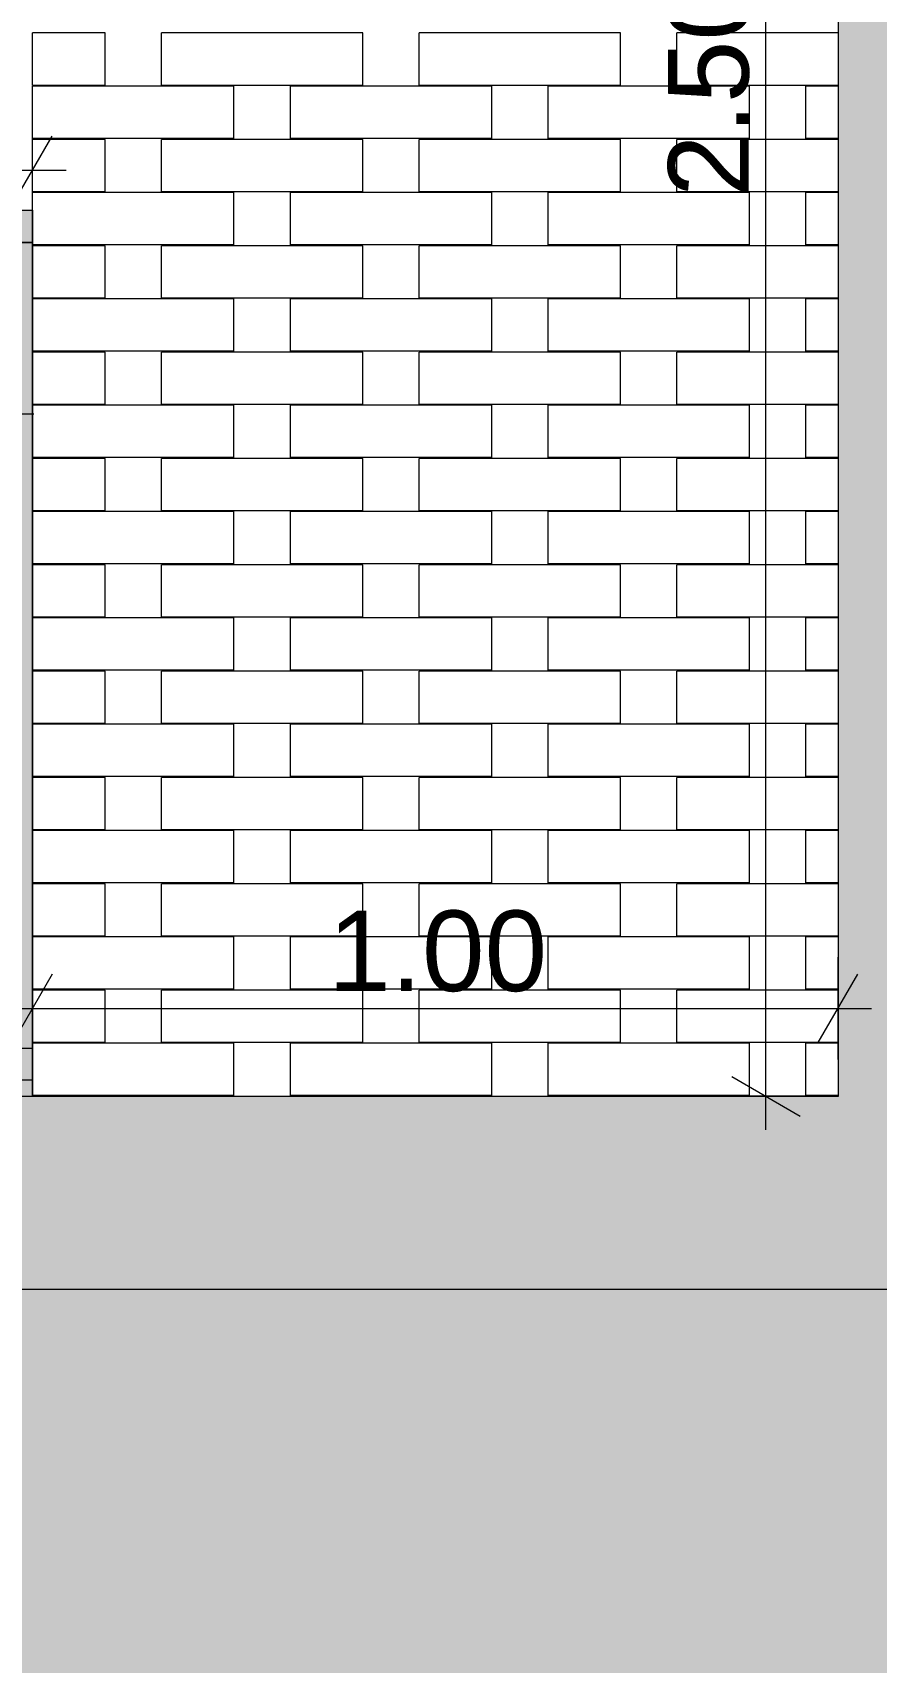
# Model space of a CAD drawing. Header units: millimetres. Extents: x 475616349 to 476941521, y 4620115302 to 4621446928.
# Drawn here: x 476660562 to 476661610, y 4620522118 to 4620524141 of the extents above; entities that cross this region are included whole.
import ezdxf

# ---------------------------------------------------------------- set-up
doc = ezdxf.new("R2010")
doc.units = ezdxf.units.MM
doc.header["$MEASUREMENT"] = 0
doc.set_wipeout_variables(frame=1)
doc.linetypes.add('Wipeout_Contour', pattern=[1000, 0, -1000])
for name, color, linetype, lineweight in [('2D Drafting - General_Pen_No__30_Pen_No__9_Pen_No__9_Pen_No__253', 252, 'Continuous', 0), ('2D Drafting - General_Pen_No__30_Pen_No__9_Pen_No__9_Pen_No__7', 7, 'Continuous', 0), ('New_2D Drafting - General_Pen_No__30_Pen_No__9_Pen_No__9_Pen_No__255', 255, 'Continuous', 0), ('New_2D Drafting - General_Pen_No__30_Pen_No__9_Pen_No__9_Pen_No__7', 7, 'Continuous', 0), ('New_Structural - Bearing_Pen_No__250', 7, 'Continuous', 0), ('New_zoma_Pen_No__4', 7, 'Continuous', 0), ('New_zoma_Pen_No__7', 7, 'Continuous', 0), ('Structural - Bearing_Pen_No__250', 7, 'Continuous', 0), ('zoma_Pen_No__142', 142, 'Continuous', 0)]:
    doc.layers.add(name, color=color, linetype=linetype, lineweight=lineweight)
doc.layers.add('New_zoma', color=7, linetype='Continuous')
doc.layers.add('zoma', color=7, linetype='Continuous')
doc.styles.add('GENERATED_STYLE_1', font='arial.ttf')
doc.styles.add('GENERATED_STYLE_2', font='arial.ttf')
doc.dimstyles.new('GENERATED_STYLE__1', dxfattribs={"dimtxt": 200, "dimasz": 64.421331, "dimexe": 0.18, "dimexo": 3, "dimgap": 0.09, "dimtad": 1, "dimtih": 1, "dimtoh": 1, "dimlfac": 0.001, "dimzin": 0, "dimdsep": 46, "dimtxsty": 'GENERATED_STYLE_2', "dimblk": 'ARROWHEAD_2', "dimblk1": 'ARROWHEAD_2', "dimblk2": 'ARROWHEAD_2', "dimcen": 0.09, "dimclrd": 142, "dimclre": 142, "dimclrt": 142, "dimadec": 0, "dimazin": 0, "dimtfac": 1, "dimtdec": 4, "dimtmove": 0, "dimatfit": 3, "dimfxl": 1, "dimtolj": 1, "dimtzin": 0, "dimarcsym": 0})
doc.dimstyles.new('GENERATED_STYLE__18', dxfattribs={"dimtxt": 100, "dimasz": 64.421331, "dimexe": 0.18, "dimexo": 3, "dimgap": 0.09, "dimtad": 1, "dimtih": 1, "dimtoh": 1, "dimlfac": 0.001, "dimzin": 0, "dimdsep": 46, "dimtxsty": 'GENERATED_STYLE_1', "dimblk": 'ARROWHEAD_2', "dimblk1": 'ARROWHEAD_2', "dimblk2": 'ARROWHEAD_2', "dimcen": 0.09, "dimclrd": 7, "dimclre": 7, "dimclrt": 7, "dimadec": 0, "dimazin": 0, "dimtfac": 1, "dimtdec": 4, "dimtmove": 0, "dimatfit": 3, "dimfxl": 1, "dimtolj": 1, "dimtzin": 0, "dimarcsym": 0})
doc.dimstyles.new('GENERATED_STYLE__19', dxfattribs={"dimtxt": 100, "dimasz": 64.421331, "dimexe": 0.18, "dimexo": 3, "dimgap": 0.09, "dimtad": 1, "dimlfac": 0.001, "dimzin": 0, "dimdsep": 46, "dimtxsty": 'GENERATED_STYLE_1', "dimblk": 'ARROWHEAD_2', "dimblk1": 'ARROWHEAD_2', "dimblk2": 'ARROWHEAD_2', "dimcen": 0.09, "dimclrd": 7, "dimclre": 7, "dimclrt": 7, "dimadec": 0, "dimazin": 0, "dimtfac": 1, "dimtdec": 4, "dimtmove": 0, "dimatfit": 3, "dimfxl": 1, "dimtolj": 1, "dimtzin": 0, "dimarcsym": 0})
doc.dimstyles.new('GENERATED_STYLE__22', dxfattribs={"dimtxt": 50, "dimasz": 64.421331, "dimexe": 0.18, "dimexo": 3, "dimgap": 0.09, "dimtad": 1, "dimtih": 1, "dimtoh": 1, "dimlfac": 0.001, "dimzin": 0, "dimdsep": 46, "dimtxsty": 'GENERATED_STYLE_1', "dimblk": 'ARROWHEAD_2', "dimblk1": 'ARROWHEAD_2', "dimblk2": 'ARROWHEAD_2', "dimcen": 0.09, "dimclrd": 7, "dimclre": 7, "dimclrt": 7, "dimadec": 0, "dimazin": 0, "dimtfac": 1, "dimtdec": 4, "dimtmove": 0, "dimatfit": 3, "dimfxl": 1, "dimtolj": 1, "dimtzin": 0, "dimarcsym": 0})
doc.dimstyles.new('GENERATED_STYLE__50', dxfattribs={"dimtxt": 80.000001, "dimasz": 64.421331, "dimexe": 0.18, "dimexo": 3, "dimgap": 0.09, "dimtad": 1, "dimtih": 1, "dimtoh": 1, "dimlfac": 0.001, "dimzin": 0, "dimdsep": 46, "dimtxsty": 'GENERATED_STYLE_1', "dimblk": 'ARROWHEAD_2', "dimblk1": 'ARROWHEAD_2', "dimblk2": 'ARROWHEAD_2', "dimcen": 0.09, "dimclrd": 7, "dimclre": 7, "dimclrt": 7, "dimadec": 0, "dimazin": 0, "dimtfac": 1, "dimtdec": 4, "dimtmove": 0, "dimatfit": 3, "dimfxl": 1, "dimtolj": 1, "dimtzin": 0, "dimarcsym": 0})

# ---------------------------------------------------------------- blocks, each defined once
blk = doc.blocks.new('*D215', base_point=(476577134.1, 4620325125.7))
at = {"layer": 'zoma_Pen_No__142', "color": 142, "linetype": 'Continuous', "lineweight": 0, "transparency": 16777216}
for p, q in [((476647935.8, 4620514536.2), (476647935.8, 4620514663.4)), ((476689735.8, 4620514536.2), (476689735.8, 4620514663.4)), ((476647960.3, 4620514642.2), (476647911.3, 4620514557.4)), ((476689711.3, 4620514557.4), (476689760.3, 4620514642.2)), ((476647894.3, 4620514599.8), (476647935.8, 4620514599.8)), ((476647935.8, 4620514599.8), (476689735.8, 4620514599.8)), ((476689735.8, 4620514599.8), (476689777.2, 4620514599.8))]:
    blk.add_line(p, q, dxfattribs=at)
at = {"layer": 'zoma_Pen_No__142', "color": 142, "lineweight": 0, "transparency": 16777216, "insert": (476668493.8, 4620514639.8), "char_height": 200, "attachment_point": 7, "style": 'GENERATED_STYLE_2'}
blk.add_mtext('\\A1;{\\pql;\\fArial CYR|b0|i0|c204|p34;41.80}', dxfattribs=at)
blk = doc.blocks.new('ARROWHEAD_2')
at = {"color": 0, "linetype": 'Continuous', "lineweight": 0}
for p, q in [((-0.378, -0.655), (0.378, 0.655)), ((0, 0), (-1, 0))]:
    blk.add_line(p, q, dxfattribs=at)
blk = doc.blocks.new('*D739', base_point=(476577134.1, 4620325125.7))
at = {"layer": 'New_zoma_Pen_No__4', "color": 7, "linetype": 'Continuous', "lineweight": 0, "transparency": 16777216}
for p, q in [((476654662, 4620522517.5), (476654662, 4620522644.6)), ((476661962.1, 4620522517.5), (476661962.1, 4620522644.6)), ((476654686.5, 4620522623.4), (476654637.5, 4620522538.6)), ((476661937.7, 4620522538.6), (476661986.6, 4620522623.4)), ((476654620.6, 4620522581), (476654662, 4620522581)), ((476654662, 4620522581), (476661962.1, 4620522581)), ((476661962.1, 4620522581), (476662003.6, 4620522581))]:
    blk.add_line(p, q, dxfattribs=at)
at = {"layer": 'New_zoma_Pen_No__7', "color": 7, "lineweight": 0, "transparency": 16777216, "insert": (476658179, 4620522601), "char_height": 100, "attachment_point": 7, "style": 'GENERATED_STYLE_1'}
blk.add_mtext('\\A1;{\\pql;\\fArial|b0|i0|c0|p34;7.30}', dxfattribs=at)
blk = doc.blocks.new('*D752', base_point=(476577134.1, 4620325125.7))
at = {"layer": 'New_zoma_Pen_No__4', "color": 7, "linetype": 'Continuous', "lineweight": 0, "transparency": 16777216}
for p, q in [((476656062, 4620526827.7), (476656062, 4620526954.8)), ((476660562, 4620526827.7), (476660562, 4620526954.8)), ((476656086.5, 4620526933.6), (476656037.5, 4620526848.9)), ((476660537.5, 4620526848.9), (476660586.5, 4620526933.6)), ((476656020.6, 4620526891.2), (476656062, 4620526891.2)), ((476656062, 4620526891.2), (476660562, 4620526891.2)), ((476660562, 4620526891.2), (476660603.5, 4620526891.2))]:
    blk.add_line(p, q, dxfattribs=at)
at = {"layer": 'New_zoma_Pen_No__7', "color": 7, "lineweight": 0, "transparency": 16777216, "insert": (476658179, 4620526911.2), "char_height": 100, "attachment_point": 7, "style": 'GENERATED_STYLE_1'}
blk.add_mtext('\\A1;{\\pql;\\fArial|b0|i0|c0|p34;4.50}', dxfattribs=at)
blk = doc.blocks.new('*D756', base_point=(476577134.1, 4620325125.7))
at = {"layer": 'New_zoma_Pen_No__4', "color": 7, "linetype": 'Continuous', "lineweight": 0, "transparency": 16777216}
for p, q in [((476656062, 4620530027.7), (476656062, 4620530154.8)), ((476660562, 4620530027.7), (476660562, 4620530154.8)), ((476656086.5, 4620530133.6), (476656037.5, 4620530048.9)), ((476660537.5, 4620530048.9), (476660586.5, 4620530133.6)), ((476656020.6, 4620530091.2), (476656062, 4620530091.2)), ((476656062, 4620530091.2), (476660562, 4620530091.2)), ((476660562, 4620530091.2), (476660603.5, 4620530091.2))]:
    blk.add_line(p, q, dxfattribs=at)
at = {"layer": 'New_zoma_Pen_No__7', "color": 7, "lineweight": 0, "transparency": 16777216, "insert": (476658179, 4620530111.2), "char_height": 100, "attachment_point": 7, "style": 'GENERATED_STYLE_1'}
blk.add_mtext('\\A1;{\\pql;\\fArial|b0|i0|c0|p34;4.50}', dxfattribs=at)
blk = doc.blocks.new('*D1140', base_point=(476577134.1, 4620325125.7))
at = {"layer": 'New_zoma_Pen_No__4', "color": 7, "linetype": 'Continuous', "lineweight": 0, "transparency": 16777216}
for p, q in [((476661472.5, 4620525319.4), (476661472.5, 4620525360.8)), ((476661514.9, 4620525294.9), (476661430.2, 4620525343.8)), ((476661536.1, 4620525319.4), (476661409, 4620525319.4)), ((476661472.5, 4620522820.4), (476661472.5, 4620525319.4)), ((476661430.2, 4620522844.8), (476661514.9, 4620522795.9)), ((476661536.1, 4620522820.4), (476661409, 4620522820.4)), ((476661472.5, 4620522778.9), (476661472.5, 4620522820.4))]:
    blk.add_line(p, q, dxfattribs=at)
at = {"layer": 'New_zoma_Pen_No__7', "color": 7, "lineweight": 0, "transparency": 16777216, "insert": (476661452.5, 4620523936.8), "char_height": 100, "attachment_point": 7, "rotation": 90, "style": 'GENERATED_STYLE_1'}
blk.add_mtext('\\A1;{\\pql;\\fArial|b0|i0|c0|p34;2.50}', dxfattribs=at)
blk = doc.blocks.new('*D1141', base_point=(476577134.1, 4620325125.7))
at = {"layer": 'New_zoma_Pen_No__4', "color": 7, "linetype": 'Continuous', "lineweight": 0, "transparency": 16777216}
for p, q in [((476660562, 4620522866), (476660562, 4620522993.2)), ((476661562, 4620522866), (476661562, 4620522993.2)), ((476660586.5, 4620522972), (476660537.5, 4620522887.2)), ((476661537.5, 4620522887.2), (476661586.5, 4620522972)), ((476660520.6, 4620522929.6), (476660562, 4620522929.6)), ((476660562, 4620522929.6), (476661562, 4620522929.6)), ((476661562, 4620522929.6), (476661603.5, 4620522929.6))]:
    blk.add_line(p, q, dxfattribs=at)
at = {"layer": 'New_zoma_Pen_No__7', "color": 7, "lineweight": 0, "transparency": 16777216, "insert": (476660929, 4620522949.6), "char_height": 100, "attachment_point": 7, "style": 'GENERATED_STYLE_1'}
blk.add_mtext('\\A1;{\\pql;\\fArial|b0|i0|c0|p34;1.00}', dxfattribs=at)
blk = doc.blocks.new('*D2095', base_point=(476577134.1, 4620325125.7))
at = {"layer": 'New_zoma_Pen_No__4', "color": 7, "linetype": 'Continuous', "lineweight": 0, "transparency": 16777216}
for p, q in [((476656062, 4620523906.5), (476656062, 4620524033.7)), ((476660562, 4620523906.5), (476660562, 4620524033.7)), ((476656086.5, 4620524012.5), (476656037.5, 4620523927.7)), ((476660537.5, 4620523927.7), (476660586.5, 4620524012.5)), ((476656020.6, 4620523970.1), (476656062, 4620523970.1)), ((476656062, 4620523970.1), (476660562, 4620523970.1)), ((476660562, 4620523970.1), (476660603.5, 4620523970.1))]:
    blk.add_line(p, q, dxfattribs=at)
at = {"layer": 'New_zoma_Pen_No__7', "color": 7, "lineweight": 0, "transparency": 16777216, "insert": (476658205.6, 4620523986.1), "char_height": 80, "attachment_point": 7, "style": 'GENERATED_STYLE_1'}
blk.add_mtext('\\A1;{\\pql;\\fArial|b0|i0|c0|p34;4.50}', dxfattribs=at)
blk = doc.blocks.new('*D2268', base_point=(476577134.1, 4620325125.7))
at = {"layer": 'New_zoma_Pen_No__4', "color": 7, "linetype": 'Continuous', "lineweight": 0, "transparency": 16777216}
for p, q in [((476659069, 4620523604.2), (476659069, 4620523731.4)), ((476660522, 4620523604.2), (476660522, 4620523731.4)), ((476659093.5, 4620523710.2), (476659044.5, 4620523625.4)), ((476660497.5, 4620523625.4), (476660546.5, 4620523710.2)), ((476659027.6, 4620523667.8), (476659069, 4620523667.8)), ((476659069, 4620523667.8), (476660522, 4620523667.8)), ((476660522, 4620523667.8), (476660563.5, 4620523667.8))]:
    blk.add_line(p, q, dxfattribs=at)
at = {"color": 254, "linetype": 'Wipeout_Contour', "lineweight": 0, "ltscale": 18580180343.12189, "transparency": 16777216}
blk.add_wipeout([(476659729, 4620523677.8), (476659862, 4620523677.8), (476659862, 4620523727.8), (476659729, 4620523727.8)], dxfattribs=at).dxf.layer = 'New_zoma'
at = {"layer": 'New_zoma_Pen_No__7', "color": 7, "lineweight": 0, "transparency": 16777216, "insert": (476659729, 4620523677.8), "char_height": 50, "attachment_point": 7, "style": 'GENERATED_STYLE_1'}
blk.add_mtext('\\A1;{\\pql;\\fArial|b0|i0|c0|p34;1.45}', dxfattribs=at)

msp = doc.modelspace()

# ---------------------------------------------------------------- hatches: boundary and pattern name
at = {"layer": '2D Drafting - General_Pen_No__30_Pen_No__9_Pen_No__9_Pen_No__253', "linetype": 'Continuous', "lineweight": 0}
h = msp.add_hatch(dxfattribs=at)
h.set_pattern_fill('BRICK___RUNNING_BOND', color=252, style=0, pattern_type=2)
h.set_pattern_definition([(0, (476692910.175, 4620522353.93), (0, 66.64), []), (90, (476692910.17, 4620522353.93), (-244.8, 0), [66.64, -66.64]), (90, (476693032.57, 4620522420.57), (-244.8, 0), [66.64, -66.64])])
h.paths.add_polyline_path([(476647692.13, 4620532819.956), (476647692.13, 4620519520.362), (476648861.998, 4620519520.362), (476648862.006, 4620522120.37), (476648862.006, 4620523542.007), (476648862.006, 4620531720.362), (476648862.006, 4620531932.715), (476648862.006, 4620532420.362), (476654662.006, 4620532420.362), (476654662.006, 4620519520.362), (476661919.968, 4620519520.362), (476661962.147, 4620519520.362), (476661962.147, 4620522820.364), (476661962.147, 4620525320.374), (476661962.147, 4620525944.887), (476661962.147, 4620532420.374), (476665762.003, 4620532420.374), (476665762.003, 4620522120.38), (476665162.198, 4620522120.38), (476665162.198, 4620517320.329), (476668462.159, 4620517320.329), (476668462.159, 4620517320.295), (476668932.159, 4620517320.295), (476668932.159, 4620532819.956), (476661962.147, 4620532819.956), (476655062.006, 4620532819.956)])
h.paths.add_polyline_path([(476661562.006, 4620526020.374), (476655062.006, 4620526020.374), (476655062.006, 4620528520.374), (476661562.006, 4620528520.374)], flags=0)
h.paths.add_polyline_path([(476661562.006, 4620522820.364), (476655062.006, 4620522820.364), (476655062.006, 4620525320.374), (476661562.006, 4620525320.374)], flags=0)
h.paths.add_polyline_path([(476661562.006, 4620529220.374), (476655062.006, 4620529220.374), (476655062.006, 4620531720.361), (476661562.006, 4620531720.361)], flags=0)
h.paths.add_polyline_path([(476656112.047, 4620522120.412), (476656112.047, 4620519620.412), (476657707.931, 4620519620.412), (476657712.047, 4620519620.412), (476657712.047, 4620522120.412)], flags=0)
h.paths.add_polyline_path([(476666262.224, 4620522120.362), (476666262.224, 4620520520.362), (476667862.223, 4620520520.362), (476667862.223, 4620522120.362)], flags=0)
h.paths.add_polyline_path([(476667862.223, 4620530120.362), (476667862.223, 4620531720.362), (476666262.224, 4620531720.362), (476666262.224, 4620530120.362)], flags=0)
h.paths.add_polyline_path([(476666262.228, 4620528520.362), (476666262.228, 4620526920.362), (476667862.228, 4620526920.362), (476667862.228, 4620528520.362)], flags=0)
h.paths.add_polyline_path([(476666262.228, 4620523720.362), (476667862.228, 4620523720.362), (476667862.228, 4620525320.362), (476666262.228, 4620525320.362)], flags=0)
h.paths.add_polyline_path([(476666262.435, 4620518320.362), (476667862.006, 4620518320.362), (476667862.006, 4620518920.362), (476666262.435, 4620518920.362)], flags=0)
at = {"layer": 'New_2D Drafting - General_Pen_No__30_Pen_No__9_Pen_No__9_Pen_No__255', "linetype": 'Continuous', "lineweight": 0}
for points in [[(476660562.006, 4620523920.349), (476660562.006, 4620523880.349), (476656062.006, 4620523880.349), (476656062.006, 4620523920.349)], [(476660562.006, 4620522820.355), (476660522.006, 4620522820.355), (476660522.006, 4620523880.349), (476660562.006, 4620523880.349)], [(476660562.006, 4620522880.347), (476660562.006, 4620522840.347), (476656062.006, 4620522840.347), (476656062.006, 4620522880.347)]]:
    msp.add_hatch(color=255, dxfattribs=at).paths.add_polyline_path(points)

# ---------------------------------------------------------------- linework, layer by layer
at = {"layer": '2D Drafting - General_Pen_No__30_Pen_No__9_Pen_No__9_Pen_No__7', "color": 7, "linetype": 'Continuous', "lineweight": 0, "flags": 128}
msp.add_lwpolyline([(476661562.006, 4620522820.364), (476655062.006, 4620522820.364), (476655062.006, 4620525320.374), (476661562.006, 4620525320.374)], close=True, dxfattribs=at)
at = {"layer": 'New_2D Drafting - General_Pen_No__30_Pen_No__9_Pen_No__9_Pen_No__7', "color": 7, "linetype": 'Continuous', "lineweight": 0, "flags": 128}
for points in [[(476660562.006, 4620523920.349), (476660562.006, 4620523880.349), (476656062.006, 4620523880.349), (476656062.006, 4620523920.349)], [(476660562.006, 4620522820.355), (476660522.006, 4620522820.355), (476660522.006, 4620523880.349), (476660562.006, 4620523880.349)], [(476660562.006, 4620522880.347), (476660562.006, 4620522840.347), (476656062.006, 4620522840.347), (476656062.006, 4620522880.347)]]:
    msp.add_lwpolyline(points, close=True, dxfattribs=at)
at = {"layer": 'New_Structural - Bearing_Pen_No__250', "color": 7, "linetype": 'Continuous', "lineweight": 0}
for p, q in [((476660562.006, 4620524075.374), (476660562.006, 4620524140.374)), ((476660652.006, 4620524140.374), (476660562.006, 4620524140.374)), ((476660652.006, 4620524075.374), (476660652.006, 4620524140.374)), ((476660722.006, 4620524075.374), (476660722.006, 4620524140.374)), ((476660972.006, 4620524140.374), (476660722.006, 4620524140.374)), ((476660972.006, 4620524075.374), (476660972.006, 4620524140.374)), ((476661042.006, 4620524075.374), (476661042.006, 4620524140.374)), ((476661292.006, 4620524140.374), (476661042.006, 4620524140.374)), ((476661292.006, 4620524075.374), (476661292.006, 4620524140.374)), ((476661362.006, 4620524075.374), (476661362.006, 4620524140.374)), ((476661562.006, 4620524140.374), (476661362.006, 4620524140.374)), ((476661522.006, 4620524140.374), (476661522.006, 4620524141.374)), ((476660652.006, 4620524075.374), (476660562.006, 4620524075.374)), ((476660562.006, 4620524009.374), (476660562.006, 4620524074.374)), ((476660812.006, 4620524074.374), (476660562.006, 4620524074.374)), ((476660972.006, 4620524075.374), (476660722.006, 4620524075.374)), ((476660812.006, 4620524009.374), (476660812.006, 4620524074.374)), ((476660882.006, 4620524009.374), (476660882.006, 4620524074.374)), ((476661132.006, 4620524074.374), (476660882.006, 4620524074.374)), ((476661292.006, 4620524075.374), (476661042.006, 4620524075.374)), ((476661132.006, 4620524009.374), (476661132.006, 4620524074.374)), ((476661202.006, 4620524009.374), (476661202.006, 4620524074.374)), ((476661452.006, 4620524074.374), (476661202.006, 4620524074.374)), ((476661562.006, 4620524075.374), (476661362.006, 4620524075.374)), ((476661452.006, 4620524009.374), (476661452.006, 4620524074.374)), ((476661522.006, 4620524074.374), (476661522.006, 4620524075.374)), ((476661522.006, 4620524009.374), (476661522.006, 4620524074.374)), ((476661562.006, 4620524074.374), (476661522.006, 4620524074.374)), ((476660812.006, 4620524009.374), (476660562.006, 4620524009.374)), ((476660562.006, 4620523943.374), (476660562.006, 4620524008.374)), ((476660652.006, 4620524008.374), (476660562.006, 4620524008.374)), ((476660652.006, 4620523943.374), (476660652.006, 4620524008.374)), ((476660722.006, 4620523943.374), (476660722.006, 4620524008.374)), ((476660972.006, 4620524008.374), (476660722.006, 4620524008.374)), ((476661132.006, 4620524009.374), (476660882.006, 4620524009.374)), ((476660972.006, 4620523943.374), (476660972.006, 4620524008.374)), ((476661042.006, 4620523943.374), (476661042.006, 4620524008.374)), ((476661292.006, 4620524008.374), (476661042.006, 4620524008.374)), ((476661452.006, 4620524009.374), (476661202.006, 4620524009.374)), ((476661292.006, 4620523943.374), (476661292.006, 4620524008.374)), ((476661362.006, 4620523943.374), (476661362.006, 4620524008.374)), ((476661562.006, 4620524008.374), (476661362.006, 4620524008.374)), ((476661522.006, 4620524008.374), (476661522.006, 4620524009.374)), ((476661562.006, 4620524009.374), (476661522.006, 4620524009.374)), ((476660652.006, 4620523943.374), (476660562.006, 4620523943.374)), ((476660562.006, 4620523877.374), (476660562.006, 4620523942.374)), ((476660812.006, 4620523942.374), (476660562.006, 4620523942.374)), ((476660972.006, 4620523943.374), (476660722.006, 4620523943.374)), ((476660812.006, 4620523877.374), (476660812.006, 4620523942.374)), ((476660882.006, 4620523877.374), (476660882.006, 4620523942.374)), ((476661132.006, 4620523942.374), (476660882.006, 4620523942.374)), ((476661292.006, 4620523943.374), (476661042.006, 4620523943.374)), ((476661132.006, 4620523877.374), (476661132.006, 4620523942.374)), ((476661202.006, 4620523877.374), (476661202.006, 4620523942.374)), ((476661452.006, 4620523942.374), (476661202.006, 4620523942.374)), ((476661562.006, 4620523943.374), (476661362.006, 4620523943.374)), ((476661452.006, 4620523877.374), (476661452.006, 4620523942.374)), ((476661522.006, 4620523942.374), (476661522.006, 4620523943.374)), ((476661522.006, 4620523877.374), (476661522.006, 4620523942.374)), ((476661562.006, 4620523942.374), (476661522.006, 4620523942.374)), ((476660812.006, 4620523877.374), (476660562.006, 4620523877.374)), ((476660562.006, 4620523811.374), (476660562.006, 4620523876.374)), ((476660652.006, 4620523876.374), (476660562.006, 4620523876.374)), ((476660652.006, 4620523811.374), (476660652.006, 4620523876.374)), ((476660722.006, 4620523811.374), (476660722.006, 4620523876.374)), ((476660972.006, 4620523876.374), (476660722.006, 4620523876.374)), ((476661132.006, 4620523877.374), (476660882.006, 4620523877.374)), ((476660972.006, 4620523811.374), (476660972.006, 4620523876.374)), ((476661042.006, 4620523811.374), (476661042.006, 4620523876.374)), ((476661292.006, 4620523876.374), (476661042.006, 4620523876.374)), ((476661452.006, 4620523877.374), (476661202.006, 4620523877.374)), ((476661292.006, 4620523811.374), (476661292.006, 4620523876.374)), ((476661362.006, 4620523811.374), (476661362.006, 4620523876.374)), ((476661562.006, 4620523876.374), (476661362.006, 4620523876.374)), ((476661522.006, 4620523876.374), (476661522.006, 4620523877.374)), ((476661562.006, 4620523877.374), (476661522.006, 4620523877.374)), ((476660652.006, 4620523811.374), (476660562.006, 4620523811.374)), ((476660562.006, 4620523745.374), (476660562.006, 4620523810.374)), ((476660812.006, 4620523810.374), (476660562.006, 4620523810.374)), ((476660972.006, 4620523811.374), (476660722.006, 4620523811.374)), ((476660812.006, 4620523745.374), (476660812.006, 4620523810.374)), ((476660882.006, 4620523745.374), (476660882.006, 4620523810.374)), ((476661132.006, 4620523810.374), (476660882.006, 4620523810.374)), ((476661292.006, 4620523811.374), (476661042.006, 4620523811.374)), ((476661132.006, 4620523745.374), (476661132.006, 4620523810.374)), ((476661202.006, 4620523745.374), (476661202.006, 4620523810.374)), ((476661452.006, 4620523810.374), (476661202.006, 4620523810.374)), ((476661562.006, 4620523811.374), (476661362.006, 4620523811.374)), ((476661452.006, 4620523745.374), (476661452.006, 4620523810.374)), ((476661522.006, 4620523810.374), (476661522.006, 4620523811.374)), ((476661522.006, 4620523745.374), (476661522.006, 4620523810.374)), ((476661562.006, 4620523810.374), (476661522.006, 4620523810.374)), ((476660812.006, 4620523745.374), (476660562.006, 4620523745.374)), ((476660562.006, 4620523679.374), (476660562.006, 4620523744.374)), ((476660652.006, 4620523744.374), (476660562.006, 4620523744.374)), ((476660652.006, 4620523679.374), (476660652.006, 4620523744.374)), ((476660722.006, 4620523679.374), (476660722.006, 4620523744.374)), ((476660972.006, 4620523744.374), (476660722.006, 4620523744.374)), ((476661132.006, 4620523745.374), (476660882.006, 4620523745.374)), ((476660972.006, 4620523679.374), (476660972.006, 4620523744.374)), ((476661042.006, 4620523679.374), (476661042.006, 4620523744.374)), ((476661292.006, 4620523744.374), (476661042.006, 4620523744.374)), ((476661452.006, 4620523745.374), (476661202.006, 4620523745.374)), ((476661292.006, 4620523679.374), (476661292.006, 4620523744.374)), ((476661362.006, 4620523679.374), (476661362.006, 4620523744.374)), ((476661562.006, 4620523744.374), (476661362.006, 4620523744.374)), ((476661522.006, 4620523744.374), (476661522.006, 4620523745.374)), ((476661562.006, 4620523745.374), (476661522.006, 4620523745.374)), ((476660652.006, 4620523679.374), (476660562.006, 4620523679.374)), ((476660562.006, 4620523613.374), (476660562.006, 4620523678.374)), ((476660812.006, 4620523678.374), (476660562.006, 4620523678.374)), ((476660972.006, 4620523679.374), (476660722.006, 4620523679.374)), ((476660812.006, 4620523613.374), (476660812.006, 4620523678.374)), ((476660882.006, 4620523613.374), (476660882.006, 4620523678.374)), ((476661132.006, 4620523678.374), (476660882.006, 4620523678.374)), ((476661292.006, 4620523679.374), (476661042.006, 4620523679.374)), ((476661132.006, 4620523613.374), (476661132.006, 4620523678.374)), ((476661202.006, 4620523613.374), (476661202.006, 4620523678.374)), ((476661452.006, 4620523678.374), (476661202.006, 4620523678.374)), ((476661562.006, 4620523679.374), (476661362.006, 4620523679.374)), ((476661452.006, 4620523613.374), (476661452.006, 4620523678.374)), ((476661522.006, 4620523678.374), (476661522.006, 4620523679.374)), ((476661522.006, 4620523613.374), (476661522.006, 4620523678.374)), ((476661562.006, 4620523678.374), (476661522.006, 4620523678.374)), ((476660812.006, 4620523613.374), (476660562.006, 4620523613.374)), ((476660562.006, 4620523547.374), (476660562.006, 4620523612.374)), ((476660652.006, 4620523612.374), (476660562.006, 4620523612.374)), ((476660652.006, 4620523547.374), (476660652.006, 4620523612.374)), ((476660722.006, 4620523547.374), (476660722.006, 4620523612.374)), ((476660972.006, 4620523612.374), (476660722.006, 4620523612.374)), ((476661132.006, 4620523613.374), (476660882.006, 4620523613.374)), ((476660972.006, 4620523547.374), (476660972.006, 4620523612.374)), ((476661042.006, 4620523547.374), (476661042.006, 4620523612.374)), ((476661292.006, 4620523612.374), (476661042.006, 4620523612.374)), ((476661452.006, 4620523613.374), (476661202.006, 4620523613.374)), ((476661292.006, 4620523547.374), (476661292.006, 4620523612.374)), ((476661362.006, 4620523547.374), (476661362.006, 4620523612.374)), ((476661562.006, 4620523612.374), (476661362.006, 4620523612.374)), ((476661522.006, 4620523612.374), (476661522.006, 4620523613.374)), ((476661562.006, 4620523613.374), (476661522.006, 4620523613.374)), ((476660652.006, 4620523547.374), (476660562.006, 4620523547.374)), ((476660562.006, 4620523481.374), (476660562.006, 4620523546.374)), ((476660812.006, 4620523546.374), (476660562.006, 4620523546.374)), ((476660972.006, 4620523547.374), (476660722.006, 4620523547.374)), ((476660812.006, 4620523481.374), (476660812.006, 4620523546.374)), ((476660882.006, 4620523481.374), (476660882.006, 4620523546.374)), ((476661132.006, 4620523546.374), (476660882.006, 4620523546.374)), ((476661292.006, 4620523547.374), (476661042.006, 4620523547.374)), ((476661132.006, 4620523481.374), (476661132.006, 4620523546.374)), ((476661202.006, 4620523481.374), (476661202.006, 4620523546.374)), ((476661452.006, 4620523546.374), (476661202.006, 4620523546.374)), ((476661562.006, 4620523547.374), (476661362.006, 4620523547.374)), ((476661452.006, 4620523481.374), (476661452.006, 4620523546.374)), ((476661522.006, 4620523546.374), (476661522.006, 4620523547.374)), ((476661522.006, 4620523481.374), (476661522.006, 4620523546.374)), ((476661562.006, 4620523546.374), (476661522.006, 4620523546.374)), ((476660812.006, 4620523481.374), (476660562.006, 4620523481.374)), ((476660562.006, 4620523415.374), (476660562.006, 4620523480.374)), ((476660652.006, 4620523480.374), (476660562.006, 4620523480.374)), ((476660652.006, 4620523415.374), (476660652.006, 4620523480.374)), ((476660722.006, 4620523415.374), (476660722.006, 4620523480.374)), ((476660972.006, 4620523480.374), (476660722.006, 4620523480.374)), ((476661132.006, 4620523481.374), (476660882.006, 4620523481.374)), ((476660972.006, 4620523415.374), (476660972.006, 4620523480.374)), ((476661042.006, 4620523415.374), (476661042.006, 4620523480.374)), ((476661292.006, 4620523480.374), (476661042.006, 4620523480.374)), ((476661452.006, 4620523481.374), (476661202.006, 4620523481.374)), ((476661292.006, 4620523415.374), (476661292.006, 4620523480.374)), ((476661362.006, 4620523415.374), (476661362.006, 4620523480.374)), ((476661562.006, 4620523480.374), (476661362.006, 4620523480.374)), ((476661522.006, 4620523480.374), (476661522.006, 4620523481.374)), ((476661562.006, 4620523481.374), (476661522.006, 4620523481.374)), ((476660652.006, 4620523415.374), (476660562.006, 4620523415.374)), ((476660562.006, 4620523349.374), (476660562.006, 4620523414.374)), ((476660812.006, 4620523414.374), (476660562.006, 4620523414.374)), ((476660972.006, 4620523415.374), (476660722.006, 4620523415.374)), ((476660812.006, 4620523349.374), (476660812.006, 4620523414.374)), ((476660882.006, 4620523349.374), (476660882.006, 4620523414.374)), ((476661132.006, 4620523414.374), (476660882.006, 4620523414.374)), ((476661292.006, 4620523415.374), (476661042.006, 4620523415.374)), ((476661132.006, 4620523349.374), (476661132.006, 4620523414.374)), ((476661202.006, 4620523349.374), (476661202.006, 4620523414.374)), ((476661452.006, 4620523414.374), (476661202.006, 4620523414.374)), ((476661562.006, 4620523415.374), (476661362.006, 4620523415.374)), ((476661452.006, 4620523349.374), (476661452.006, 4620523414.374)), ((476661522.006, 4620523414.374), (476661522.006, 4620523415.374)), ((476661522.006, 4620523349.374), (476661522.006, 4620523414.374)), ((476661562.006, 4620523414.374), (476661522.006, 4620523414.374)), ((476660812.006, 4620523349.374), (476660562.006, 4620523349.374)), ((476660562.006, 4620523283.374), (476660562.006, 4620523348.374)), ((476660652.006, 4620523348.374), (476660562.006, 4620523348.374)), ((476660652.006, 4620523283.374), (476660652.006, 4620523348.374)), ((476660722.006, 4620523283.374), (476660722.006, 4620523348.374)), ((476660972.006, 4620523348.374), (476660722.006, 4620523348.374)), ((476661132.006, 4620523349.374), (476660882.006, 4620523349.374)), ((476660972.006, 4620523283.374), (476660972.006, 4620523348.374)), ((476661042.006, 4620523283.374), (476661042.006, 4620523348.374)), ((476661292.006, 4620523348.374), (476661042.006, 4620523348.374)), ((476661452.006, 4620523349.374), (476661202.006, 4620523349.374)), ((476661292.006, 4620523283.374), (476661292.006, 4620523348.374)), ((476661362.006, 4620523283.374), (476661362.006, 4620523348.374)), ((476661562.006, 4620523348.374), (476661362.006, 4620523348.374)), ((476661522.006, 4620523348.374), (476661522.006, 4620523349.374)), ((476661562.006, 4620523349.374), (476661522.006, 4620523349.374)), ((476660652.006, 4620523283.374), (476660562.006, 4620523283.374)), ((476660562.006, 4620523217.374), (476660562.006, 4620523282.374)), ((476660812.006, 4620523282.374), (476660562.006, 4620523282.374)), ((476660972.006, 4620523283.374), (476660722.006, 4620523283.374)), ((476660812.006, 4620523217.374), (476660812.006, 4620523282.374)), ((476660882.006, 4620523217.374), (476660882.006, 4620523282.374)), ((476661132.006, 4620523282.374), (476660882.006, 4620523282.374)), ((476661292.006, 4620523283.374), (476661042.006, 4620523283.374)), ((476661132.006, 4620523217.374), (476661132.006, 4620523282.374)), ((476661202.006, 4620523217.374), (476661202.006, 4620523282.374)), ((476661452.006, 4620523282.374), (476661202.006, 4620523282.374)), ((476661562.006, 4620523283.374), (476661362.006, 4620523283.374)), ((476661452.006, 4620523217.374), (476661452.006, 4620523282.374)), ((476661522.006, 4620523282.374), (476661522.006, 4620523283.374)), ((476661522.006, 4620523217.374), (476661522.006, 4620523282.374)), ((476661562.006, 4620523282.374), (476661522.006, 4620523282.374)), ((476660812.006, 4620523217.374), (476660562.006, 4620523217.374)), ((476660562.006, 4620523151.374), (476660562.006, 4620523216.374)), ((476660652.006, 4620523216.374), (476660562.006, 4620523216.374)), ((476660652.006, 4620523151.374), (476660652.006, 4620523216.374)), ((476660722.006, 4620523151.374), (476660722.006, 4620523216.374)), ((476660972.006, 4620523216.374), (476660722.006, 4620523216.374)), ((476661132.006, 4620523217.374), (476660882.006, 4620523217.374)), ((476660972.006, 4620523151.374), (476660972.006, 4620523216.374)), ((476661042.006, 4620523151.374), (476661042.006, 4620523216.374)), ((476661292.006, 4620523216.374), (476661042.006, 4620523216.374)), ((476661452.006, 4620523217.374), (476661202.006, 4620523217.374)), ((476661292.006, 4620523151.374), (476661292.006, 4620523216.374)), ((476661362.006, 4620523151.374), (476661362.006, 4620523216.374)), ((476661562.006, 4620523216.374), (476661362.006, 4620523216.374)), ((476661522.006, 4620523216.374), (476661522.006, 4620523217.374)), ((476661562.006, 4620523217.374), (476661522.006, 4620523217.374)), ((476660652.006, 4620523151.374), (476660562.006, 4620523151.374)), ((476660562.006, 4620523085.374), (476660562.006, 4620523150.374)), ((476660812.006, 4620523150.374), (476660562.006, 4620523150.374)), ((476660972.006, 4620523151.374), (476660722.006, 4620523151.374)), ((476660812.006, 4620523085.374), (476660812.006, 4620523150.374)), ((476660882.006, 4620523085.374), (476660882.006, 4620523150.374)), ((476661132.006, 4620523150.374), (476660882.006, 4620523150.374)), ((476661292.006, 4620523151.374), (476661042.006, 4620523151.374)), ((476661132.006, 4620523085.374), (476661132.006, 4620523150.374)), ((476661202.006, 4620523085.374), (476661202.006, 4620523150.374)), ((476661452.006, 4620523150.374), (476661202.006, 4620523150.374)), ((476661562.006, 4620523151.374), (476661362.006, 4620523151.374)), ((476661452.006, 4620523085.374), (476661452.006, 4620523150.374)), ((476661522.006, 4620523150.374), (476661522.006, 4620523151.374)), ((476661522.006, 4620523085.374), (476661522.006, 4620523150.374)), ((476661562.006, 4620523150.374), (476661522.006, 4620523150.374)), ((476660812.006, 4620523085.374), (476660562.006, 4620523085.374)), ((476660562.006, 4620523019.374), (476660562.006, 4620523084.374)), ((476660652.006, 4620523084.374), (476660562.006, 4620523084.374)), ((476660652.006, 4620523019.374), (476660652.006, 4620523084.374)), ((476660722.006, 4620523019.374), (476660722.006, 4620523084.374)), ((476660972.006, 4620523084.374), (476660722.006, 4620523084.374)), ((476661132.006, 4620523085.374), (476660882.006, 4620523085.374)), ((476660972.006, 4620523019.374), (476660972.006, 4620523084.374)), ((476661042.006, 4620523019.374), (476661042.006, 4620523084.374)), ((476661292.006, 4620523084.374), (476661042.006, 4620523084.374)), ((476661452.006, 4620523085.374), (476661202.006, 4620523085.374)), ((476661292.006, 4620523019.374), (476661292.006, 4620523084.374)), ((476661362.006, 4620523019.374), (476661362.006, 4620523084.374)), ((476661562.006, 4620523084.374), (476661362.006, 4620523084.374)), ((476661522.006, 4620523084.374), (476661522.006, 4620523085.374)), ((476661562.006, 4620523085.374), (476661522.006, 4620523085.374)), ((476660652.006, 4620523019.374), (476660562.006, 4620523019.374)), ((476660972.006, 4620523019.374), (476660722.006, 4620523019.374)), ((476661292.006, 4620523019.374), (476661042.006, 4620523019.374)), ((476661562.006, 4620523019.374), (476661362.006, 4620523019.374)), ((476661522.006, 4620523018.374), (476661522.006, 4620523019.374)), ((476660562.006, 4620522953.374), (476660562.006, 4620523018.374)), ((476660812.006, 4620523018.374), (476660562.006, 4620523018.374)), ((476660812.006, 4620522953.374), (476660812.006, 4620523018.374)), ((476660882.006, 4620522953.374), (476660882.006, 4620523018.374)), ((476661132.006, 4620523018.374), (476660882.006, 4620523018.374)), ((476661132.006, 4620522953.374), (476661132.006, 4620523018.374)), ((476661202.006, 4620522953.374), (476661202.006, 4620523018.374)), ((476661452.006, 4620523018.374), (476661202.006, 4620523018.374)), ((476661452.006, 4620522953.374), (476661452.006, 4620523018.374)), ((476661522.006, 4620522953.374), (476661522.006, 4620523018.374)), ((476661562.006, 4620523018.374), (476661522.006, 4620523018.374)), ((476660812.006, 4620522953.374), (476660562.006, 4620522953.374)), ((476660562.006, 4620522887.374), (476660562.006, 4620522952.374)), ((476660652.006, 4620522952.374), (476660562.006, 4620522952.374)), ((476660652.006, 4620522887.374), (476660652.006, 4620522952.374)), ((476660722.006, 4620522887.374), (476660722.006, 4620522952.374)), ((476660972.006, 4620522952.374), (476660722.006, 4620522952.374)), ((476661132.006, 4620522953.374), (476660882.006, 4620522953.374)), ((476660972.006, 4620522887.374), (476660972.006, 4620522952.374)), ((476661042.006, 4620522887.374), (476661042.006, 4620522952.374)), ((476661292.006, 4620522952.374), (476661042.006, 4620522952.374)), ((476661452.006, 4620522953.374), (476661202.006, 4620522953.374)), ((476661292.006, 4620522887.374), (476661292.006, 4620522952.374)), ((476661362.006, 4620522887.374), (476661362.006, 4620522952.374)), ((476661562.006, 4620522952.374), (476661362.006, 4620522952.374)), ((476661522.006, 4620522952.374), (476661522.006, 4620522953.374)), ((476661562.006, 4620522953.374), (476661522.006, 4620522953.374)), ((476660652.006, 4620522887.374), (476660562.006, 4620522887.374)), ((476660562.006, 4620522821.374), (476660562.006, 4620522886.374)), ((476660812.006, 4620522886.374), (476660562.006, 4620522886.374)), ((476660972.006, 4620522887.374), (476660722.006, 4620522887.374)), ((476660812.006, 4620522821.374), (476660812.006, 4620522886.374)), ((476660882.006, 4620522821.374), (476660882.006, 4620522886.374)), ((476661132.006, 4620522886.374), (476660882.006, 4620522886.374)), ((476661292.006, 4620522887.374), (476661042.006, 4620522887.374)), ((476661132.006, 4620522821.374), (476661132.006, 4620522886.374)), ((476661202.006, 4620522821.374), (476661202.006, 4620522886.374)), ((476661452.006, 4620522886.374), (476661202.006, 4620522886.374)), ((476661562.006, 4620522887.374), (476661362.006, 4620522887.374)), ((476661452.006, 4620522821.374), (476661452.006, 4620522886.374)), ((476661522.006, 4620522886.374), (476661522.006, 4620522887.374)), ((476661522.006, 4620522821.374), (476661522.006, 4620522886.374)), ((476661562.006, 4620522886.374), (476661522.006, 4620522886.374)), ((476660812.006, 4620522821.374), (476660562.006, 4620522821.374)), ((476661132.006, 4620522821.374), (476660882.006, 4620522821.374)), ((476661452.006, 4620522821.374), (476661202.006, 4620522821.374)), ((476661522.006, 4620522820.374), (476661522.006, 4620522821.374)), ((476661562.006, 4620522821.374), (476661522.006, 4620522821.374))]:
    msp.add_line(p, q, dxfattribs=at)
at = {"layer": 'Structural - Bearing_Pen_No__250', "color": 7, "linetype": 'Continuous', "lineweight": 0}
for p, q in [((476661562.006, 4620524140.374), (476661562.006, 4620524141.374)), ((476661562.006, 4620524074.374), (476661562.006, 4620524075.374)), ((476661562.006, 4620524008.374), (476661562.006, 4620524009.374)), ((476661562.006, 4620523942.374), (476661562.006, 4620523943.374)), ((476660562.006, 4620523876.374), (476660562.006, 4620523877.374)), ((476661562.006, 4620523876.374), (476661562.006, 4620523877.374)), ((476660562.006, 4620523810.374), (476660562.006, 4620523811.374)), ((476661562.006, 4620523810.374), (476661562.006, 4620523811.374)), ((476660562.006, 4620523744.374), (476660562.006, 4620523745.374)), ((476661562.006, 4620523744.374), (476661562.006, 4620523745.374)), ((476660562.006, 4620523678.374), (476660562.006, 4620523679.374)), ((476661562.006, 4620523678.374), (476661562.006, 4620523679.374)), ((476660562.006, 4620523612.374), (476660562.006, 4620523613.374)), ((476661562.006, 4620523612.374), (476661562.006, 4620523613.374)), ((476660562.006, 4620523546.374), (476660562.006, 4620523547.374)), ((476661562.006, 4620523546.374), (476661562.006, 4620523547.374)), ((476660562.006, 4620523480.374), (476660562.006, 4620523481.374)), ((476661562.006, 4620523480.374), (476661562.006, 4620523481.374)), ((476660562.006, 4620523414.374), (476660562.006, 4620523415.374)), ((476661562.006, 4620523414.374), (476661562.006, 4620523415.374)), ((476660562.006, 4620523348.374), (476660562.006, 4620523349.374)), ((476661562.006, 4620523348.374), (476661562.006, 4620523349.374)), ((476660562.006, 4620523282.374), (476660562.006, 4620523283.374)), ((476661562.006, 4620523282.374), (476661562.006, 4620523283.374)), ((476660562.006, 4620523216.374), (476660562.006, 4620523217.374)), ((476661562.006, 4620523216.374), (476661562.006, 4620523217.374)), ((476660562.006, 4620523150.374), (476660562.006, 4620523151.374)), ((476661562.006, 4620523150.374), (476661562.006, 4620523151.374)), ((476660562.006, 4620523084.374), (476660562.006, 4620523085.374)), ((476661562.006, 4620523084.374), (476661562.006, 4620523085.374)), ((476660562.006, 4620523018.374), (476660562.006, 4620523019.374)), ((476661562.006, 4620523018.374), (476661562.006, 4620523019.374)), ((476660562.006, 4620522952.374), (476660562.006, 4620522953.374)), ((476661562.006, 4620522952.374), (476661562.006, 4620522953.374)), ((476660562.006, 4620522886.374), (476660562.006, 4620522887.374)), ((476661562.006, 4620522886.374), (476661562.006, 4620522887.374)), ((476661562.006, 4620522820.374), (476661562.006, 4620522821.374))]:
    msp.add_line(p, q, dxfattribs=at)

# ---------------------------------------------------------------- dimensions: what is measured, and where the dimension line sits
at = {"layer": 'New_zoma', "color": 7, "linetype": 'Continuous', "lineweight": 0}
for base, p1, p2, dimstyle, picture, middle in [((476660562.006, 4620530091.234), (476656062.006, 4620523920.349), (476660562.006, 4620523920.349), 'GENERATED_STYLE__18', '*D756', (476658308.86, 4620530161.234)), ((476660562.006, 4620526891.234), (476656062.006, 4620523920.349), (476660562.006, 4620523920.349), 'GENERATED_STYLE__18', '*D752', (476658308.86, 4620526961.234)), ((476660562.006, 4620523970.113), (476656062.006, 4620523920.349), (476660562.006, 4620523920.349), 'GENERATED_STYLE__50', '*D2095', (476658309.489, 4620524026.113)), ((476661562.006, 4620522929.601), (476660562.006, 4620522820.355), (476661562.006, 4620522820.374), 'GENERATED_STYLE__18', '*D1141', (476661058.86, 4620522999.601)), ((476661962.147, 4620522581.028), (476654662.006, 4620519520.362), (476661962.147, 4620519520.362), 'GENERATED_STYLE__18', '*D739', (476658308.93, 4620522651.028))]:
    dim = msp.add_linear_dim(base=base, p1=p1, p2=p2, dimstyle=dimstyle, dxfattribs=at)
    dim.commit()
    dim.dimension.update_dxf_attribs({"geometry": picture, "text_midpoint": middle, "dimtype": 160})
dim = msp.add_linear_dim(base=(476661472.537, 4620525319.374), p1=(476661562.006, 4620522820.374), p2=(476661562.006, 4620525319.374), angle=90, dimstyle='GENERATED_STYLE__19', dxfattribs=at)
dim.commit()
dim.dimension.update_dxf_attribs({"geometry": '*D1140', "text_midpoint": (476661402.537, 4620524066.728), "dimtype": 160, "text_rotation": 90})
at = {"layer": 'zoma', "color": 142, "linetype": 'Continuous', "lineweight": 0}
dim = msp.add_linear_dim(base=(476689735.789, 4620514599.79), p1=(476647935.789, 4620523200.337), p2=(476689735.789, 4620525162.276), dimstyle='GENERATED_STYLE__1', dxfattribs=at)
dim.commit()
dim.dimension.update_dxf_attribs({"geometry": '*D215', "text_midpoint": (476668829.847, 4620514739.79), "dimtype": 160})

# ---------------------------------------------------------------- next in the draw order: dimensions: what is measured, and where the dimension line sits
at = {"layer": 'New_zoma', "color": 7, "linetype": 'Continuous', "lineweight": 0}
dim = msp.add_linear_dim(base=(476660522.006, 4620523667.816), p1=(476659069.006, 4620523880.349), p2=(476660522.006, 4620523880.349), dimstyle='GENERATED_STYLE__22', dxfattribs=at)
dim.commit()
dim.dimension.update_dxf_attribs({"geometry": '*D2268', "text_midpoint": (476659793.933, 4620523702.816), "dimtype": 160})

doc.saveas('drawing.dxf')
